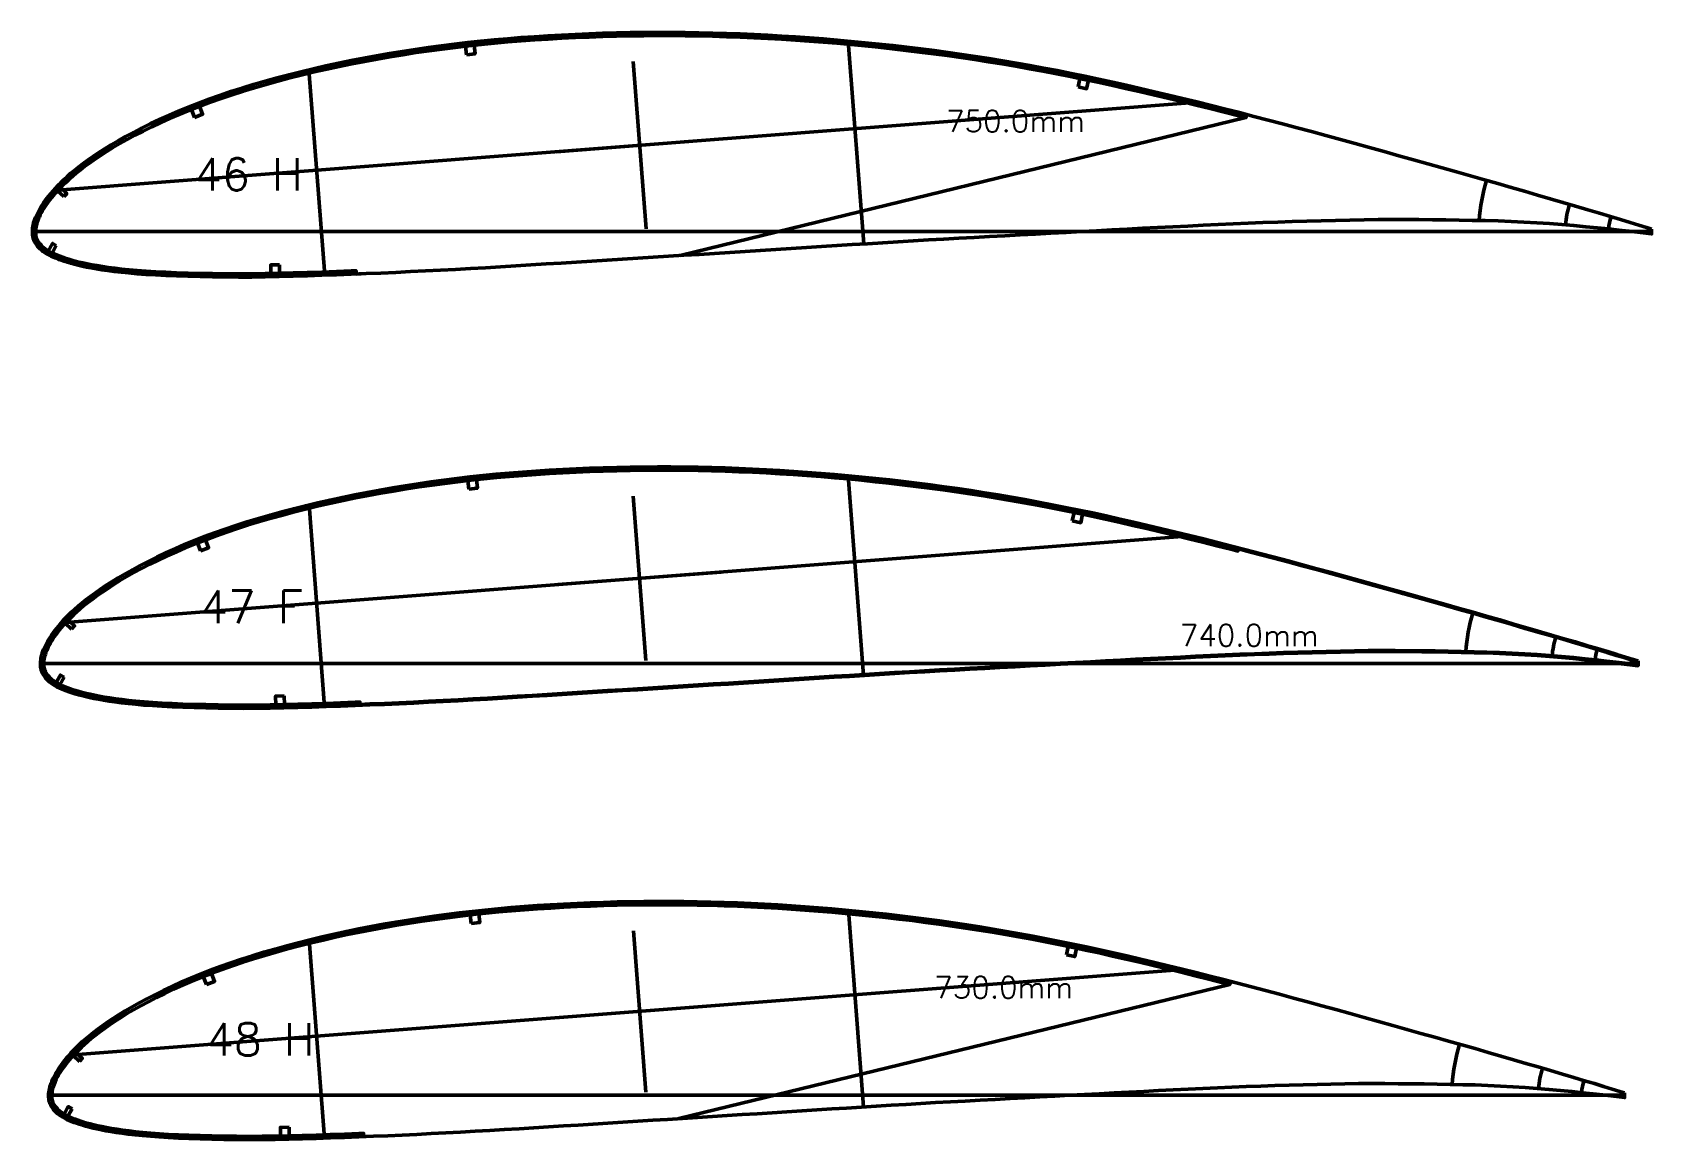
# Model space of a CAD drawing. Header units: metres. Extents: x -405 to 675, y -15418 to 133.
# Drawn here: x -281 to 469, y -9421 to -8908 of the extents above; entities that cross this region are included whole.
import ezdxf
from ezdxf.enums import TextEntityAlignment as Align

# ---------------------------------------------------------------- set-up
doc = ezdxf.new("R2010")
doc.units = ezdxf.units.M
for name, color, linetype, lineweight in [('FoilLayer', 7, 'Continuous', 50), ('RefFoilLayer', 7, 'Continuous', 50), ('StringerLayer', 7, 'Continuous', 50), ('SubLayer', 7, 'Continuous', 50), ('TextLayer', 7, 'Continuous', 50)]:
    doc.layers.add(name, color=color, linetype=linetype, lineweight=lineweight)
doc.styles.add('MSゴシック', font='romans')

msp = doc.modelspace()

# ---------------------------------------------------------------- linework, layer by layer
at = {"layer": 'FoilLayer'}
for p, q in [((280.87, -8947.27), (18.75, -9011.14)), ((273.37, -9348.72), (18.25, -9410.84))]:
    msp.add_line(p, q, dxfattribs=at)
for points in [[(468.75, -8998.87), (466.45, -8998.14), (462.77, -8997.03), (458.77, -8995.79), (454.41, -8994.47), (449.66, -8993.07), (444.55, -8991.55), (439.14, -8989.94), (433.48, -8988.27), (427.66, -8986.55), (421.78, -8984.83), (415.86, -8983.14), (409.85, -8981.39), (403.77, -8979.6), (397.59, -8977.83), (391.31, -8976.04), (384.92, -8974.25), (378.42, -8972.41), (371.81, -8970.55), (365.12, -8968.68), (358.39, -8966.79), (351.63, -8964.9), (344.87, -8963.01), (338.12, -8961.13), (331.37, -8959.27), (324.62, -8957.41), (317.89, -8955.57), (311.18, -8953.74), (304.5, -8951.94), (297.83, -8950.16), (291.18, -8948.41), (284.54, -8946.67), (281.25, -8945.82), (280.87, -8947.27), (277.54, -8946.41), (270.94, -8944.73), (264.35, -8943.08), (257.77, -8941.45), (251.19, -8939.85), (244.61, -8938.27), (238.05, -8936.72), (231.53, -8935.19), (225.07, -8933.71), (218.65, -8932.27), (212.26, -8930.88), (205.89, -8929.54), (199.54, -8928.24), (193.19, -8926.99), (186.86, -8925.77), (180.54, -8924.61), (174.23, -8923.49), (167.92, -8922.42), (161.6, -8921.39), (155.27, -8920.41), (148.93, -8919.46), (142.58, -8918.56), (136.22, -8917.7), (129.86, -8916.89), (123.49, -8916.12), (117.11, -8915.39), (110.71, -8914.7), (104.29, -8914.05), (97.86, -8913.44), (91.43, -8912.86), (85, -8912.33), (78.58, -8911.84), (72.16, -8911.38), (65.76, -8910.97), (59.35, -8910.61), (52.96, -8910.29), (46.57, -8910.01), (40.19, -8909.78), (33.82, -8909.59), (27.45, -8909.45), (21.08, -8909.35), (14.72, -8909.3), (8.36, -8909.29), (2, -8909.33), (-4.36, -8909.42), (-10.71, -8909.55), (-17.05, -8909.72), (-23.39, -8909.94), (-29.71, -8910.21), (-36.02, -8910.52), (-42.31, -8910.88), (-48.59, -8911.28), (-54.83, -8911.73), (-61.03, -8912.21), (-67.19, -8912.75), (-73.31, -8913.35), (-79.4, -8914), (-85.48, -8914.72), (-91.55, -8915.49), (-97.61, -8916.31), (-103.64, -8917.18), (-109.65, -8918.11), (-115.63, -8919.09), (-121.57, -8920.12), (-127.48, -8921.21), (-133.35, -8922.35), (-139.17, -8923.55), (-144.94, -8924.79), (-150.66, -8926.1), (-156.32, -8927.46), (-161.94, -8928.88), (-167.52, -8930.36), (-173.01, -8931.88), (-178.41, -8933.43), (-183.69, -8935.02), (-188.85, -8936.67), (-193.9, -8938.36), (-198.85, -8940.12), (-203.69, -8941.92), (-208.41, -8943.77), (-213.01, -8945.66), (-217.48, -8947.58), (-221.8, -8949.53), (-225.97, -8951.51), (-229.97, -8953.48), (-233.78, -8955.44), (-237.39, -8957.37), (-240.78, -8959.27), (-243.96, -8961.14), (-246.94, -8962.97), (-249.71, -8964.76), (-252.29, -8966.5), (-254.69, -8968.18), (-256.91, -8969.8), (-258.95, -8971.37), (-260.84, -8972.88), (-262.58, -8974.34), (-264.18, -8975.75), (-265.66, -8977.12), (-267.03, -8978.45), (-268.3, -8979.72), (-269.47, -8980.96), (-270.55, -8982.15), (-271.54, -8983.3), (-272.46, -8984.42), (-273.3, -8985.51), (-274.08, -8986.56), (-274.8, -8987.59), (-275.46, -8988.58), (-276.06, -8989.55), (-276.62, -8990.5), (-277.14, -8991.42), (-277.6, -8992.29), (-278, -8993.14), (-278.36, -8994), (-278.69, -8994.85), (-278.98, -8995.63), (-279.21, -8996.39), (-279.39, -8997.15), (-279.54, -8997.91), (-279.65, -8998.64), (-279.72, -8999.34), (-279.75, -9000.05), (-279.74, -9000.68), (-279.7, -9001.33), (-279.6, -9001.96), (-279.44, -9002.61), (-279.22, -9003.26), (-278.94, -9003.9), (-278.61, -9004.53), (-278.22, -9005.15), (-277.77, -9005.75), (-277.25, -9006.35), (-276.66, -9006.93), (-276.02, -9007.5), (-275.31, -9008.06), (-274.55, -9008.59), (-273.73, -9009.11), (-272.85, -9009.61), (-271.9, -9010.09), (-270.87, -9010.56), (-269.77, -9011.02), (-268.59, -9011.48), (-267.34, -9011.92), (-266.01, -9012.37), (-264.59, -9012.82), (-263.07, -9013.26), (-261.46, -9013.7), (-259.73, -9014.13), (-257.86, -9014.55), (-255.85, -9014.96), (-253.68, -9015.38), (-251.34, -9015.8), (-248.82, -9016.22), (-246.09, -9016.62), (-243.13, -9017.01), (-239.92, -9017.38), (-236.43, -9017.72), (-232.64, -9018.04), (-228.54, -9018.35), (-224.14, -9018.64), (-219.43, -9018.89), (-214.44, -9019.1), (-209.15, -9019.26), (-203.59, -9019.4), (-197.81, -9019.5), (-191.87, -9019.57), (-185.82, -9019.6), (-179.67, -9019.58), (-173.41, -9019.5), (-167.01, -9019.37), (-160.5, -9019.21), (-153.9, -9019.02), (-147.21, -9018.8), (-140.44, -9018.55), (-133.6, -9018.29), (-131.31, -9018.2), (-131.25, -9019.7), (-126.67, -9019.52), (-119.8, -9019.23), (-112.93, -9018.93), (-106.05, -9018.6), (-99.13, -9018.25), (-92.18, -9017.89), (-85.22, -9017.52), (-78.27, -9017.15), (-71.33, -9016.75), (-64.37, -9016.34), (-57.38, -9015.9), (-50.37, -9015.46), (-43.33, -9015.02), (-36.28, -9014.59), (-29.22, -9014.15), (-22.15, -9013.71), (-15.05, -9013.25), (-7.96, -9012.8), (-0.86, -9012.36), (6.24, -9011.92), (13.35, -9011.47), (20.44, -9011.03), (27.53, -9010.58), (34.63, -9010.13), (41.73, -9009.68), (48.83, -9009.23), (55.93, -9008.78), (63.03, -9008.34), (70.13, -9007.89), (77.23, -9007.44), (84.32, -9006.98), (91.41, -9006.53), (98.49, -9006.08), (105.57, -9005.64), (112.64, -9005.2), (119.71, -9004.77), (126.78, -9004.35), (133.83, -9003.93), (140.88, -9003.53), (147.94, -9003.13), (155.01, -9002.74), (162.09, -9002.36), (169.18, -9001.97), (176.27, -9001.58), (183.36, -9001.18), (190.44, -9000.79), (197.52, -9000.41), (204.61, -9000.03), (211.69, -8999.65), (218.76, -8999.27), (225.82, -8998.89), (232.86, -8998.52), (239.9, -8998.16), (246.93, -8997.82), (253.97, -8997.48), (261, -8997.14), (268, -8996.8), (274.95, -8996.48), (281.84, -8996.18), (288.72, -8995.9), (295.56, -8995.63), (302.33, -8995.38), (309.04, -8995.17), (315.71, -8994.99), (322.37, -8994.85), (329.01, -8994.72), (335.59, -8994.6), (342.04, -8994.48), (348.36, -8994.44), (354.67, -8994.47), (360.99, -8994.5), (367.24, -8994.52), (373.4, -8994.58), (379.54, -8994.72), (385.67, -8994.86), (391.72, -8994.97), (397.69, -8995.12), (403.64, -8995.38), (409.63, -8995.68), (415.59, -8995.99), (421.4, -8996.31), (427.09, -8996.75), (432.75, -8997.25), (438.31, -8997.77), (443.68, -8998.28), (448.8, -8998.81), (453.64, -8999.34), (458.18, -8999.85), (462.4, -9000.34), (466.29, -9000.81), (468.7, -9001.12)], [(462.36, -9199.32), (460.1, -9198.59), (456.46, -9197.5), (452.53, -9196.28), (448.23, -9194.98), (443.54, -9193.59), (438.5, -9192.1), (433.16, -9190.51), (427.58, -9188.86), (421.83, -9187.16), (416.03, -9185.47), (410.19, -9183.8), (404.26, -9182.07), (398.26, -9180.31), (392.17, -9178.56), (385.97, -9176.79), (379.67, -9175.02), (373.25, -9173.21), (366.73, -9171.38), (360.13, -9169.53), (353.49, -9167.67), (346.82, -9165.8), (340.16, -9163.94), (333.49, -9162.09), (326.83, -9160.24), (320.17, -9158.41), (313.53, -9156.59), (306.91, -9154.79), (300.32, -9153.02), (293.75, -9151.26), (287.18, -9149.53), (280.63, -9147.82), (277.39, -9146.98), (277.12, -9148), (273.84, -9147.15), (267.32, -9145.49), (260.82, -9143.86), (254.33, -9142.25), (247.83, -9140.67), (241.34, -9139.12), (234.87, -9137.58), (228.44, -9136.08), (222.06, -9134.61), (215.73, -9133.2), (209.42, -9131.82), (203.14, -9130.5), (196.87, -9129.22), (190.61, -9127.98), (184.37, -9126.78), (178.13, -9125.63), (171.91, -9124.53), (165.68, -9123.47), (159.44, -9122.46), (153.19, -9121.49), (146.94, -9120.56), (140.67, -9119.67), (134.4, -9118.82), (128.13, -9118.02), (121.84, -9117.25), (115.54, -9116.53), (109.23, -9115.86), (102.9, -9115.21), (96.55, -9114.61), (90.21, -9114.04), (83.87, -9113.52), (77.53, -9113.03), (71.2, -9112.59), (64.88, -9112.18), (58.56, -9111.82), (52.25, -9111.5), (45.95, -9111.23), (39.65, -9111), (33.36, -9110.82), (27.08, -9110.67), (20.8, -9110.58), (14.52, -9110.53), (8.25, -9110.52), (1.98, -9110.56), (-4.3, -9110.65), (-10.57, -9110.78), (-16.83, -9110.95), (-23.07, -9111.16), (-29.31, -9111.43), (-35.54, -9111.73), (-41.75, -9112.09), (-47.94, -9112.48), (-54.1, -9112.92), (-60.22, -9113.41), (-66.29, -9113.94), (-72.33, -9114.52), (-78.34, -9115.17), (-84.34, -9115.88), (-90.33, -9116.63), (-96.3, -9117.44), (-102.25, -9118.31), (-108.18, -9119.22), (-114.08, -9120.19), (-119.95, -9121.21), (-125.78, -9122.28), (-131.57, -9123.41), (-137.31, -9124.58), (-143, -9125.82), (-148.65, -9127.1), (-154.23, -9128.45), (-159.78, -9129.85), (-165.28, -9131.31), (-170.7, -9132.8), (-176.02, -9134.33), (-181.23, -9135.91), (-186.33, -9137.53), (-191.31, -9139.2), (-196.19, -9140.93), (-200.96, -9142.71), (-205.62, -9144.54), (-210.16, -9146.4), (-214.57, -9148.3), (-218.83, -9150.23), (-222.95, -9152.17), (-226.89, -9154.12), (-230.65, -9156.05), (-234.21, -9157.95), (-237.56, -9159.83), (-240.7, -9161.67), (-243.63, -9163.48), (-246.37, -9165.25), (-248.92, -9166.96), (-251.28, -9168.62), (-253.47, -9170.22), (-255.49, -9171.77), (-257.35, -9173.25), (-259.07, -9174.69), (-260.65, -9176.09), (-262.11, -9177.44), (-263.46, -9178.75), (-264.71, -9180.01), (-265.86, -9181.22), (-266.92, -9182.4), (-267.91, -9183.54), (-268.81, -9184.64), (-269.64, -9185.71), (-270.41, -9186.75), (-271.12, -9187.76), (-271.77, -9188.74), (-272.37, -9189.69), (-272.92, -9190.64), (-273.42, -9191.54), (-273.88, -9192.4), (-274.27, -9193.24), (-274.63, -9194.09), (-274.96, -9194.93), (-275.24, -9195.7), (-275.47, -9196.44), (-275.65, -9197.19), (-275.79, -9197.94), (-275.9, -9198.66), (-275.97, -9199.35), (-276, -9200.05), (-275.99, -9200.67), (-275.95, -9201.3), (-275.85, -9201.93), (-275.69, -9202.57), (-275.48, -9203.2), (-275.21, -9203.84), (-274.88, -9204.46), (-274.5, -9205.07), (-274.05, -9205.66), (-273.54, -9206.25), (-272.96, -9206.83), (-272.32, -9207.39), (-271.63, -9207.93), (-270.88, -9208.46), (-270.07, -9208.97), (-269.2, -9209.47), (-268.26, -9209.94), (-267.25, -9210.4), (-266.17, -9210.86), (-265.01, -9211.3), (-263.77, -9211.75), (-262.45, -9212.19), (-261.05, -9212.63), (-259.56, -9213.06), (-257.97, -9213.5), (-256.26, -9213.92), (-254.42, -9214.33), (-252.44, -9214.75), (-250.3, -9215.16), (-247.99, -9215.57), (-245.49, -9215.98), (-242.8, -9216.38), (-239.88, -9216.76), (-236.72, -9217.13), (-233.27, -9217.46), (-229.53, -9217.78), (-225.49, -9218.09), (-221.15, -9218.37), (-216.51, -9218.61), (-211.58, -9218.82), (-206.36, -9218.99), (-200.87, -9219.12), (-195.17, -9219.22), (-189.31, -9219.29), (-183.34, -9219.32), (-177.27, -9219.3), (-171.09, -9219.22), (-164.78, -9219.09), (-158.36, -9218.93), (-151.85, -9218.74), (-145.25, -9218.53), (-138.57, -9218.28), (-131.82, -9218.02), (-129.56, -9217.94), (-129.52, -9218.98), (-125, -9218.81), (-118.22, -9218.53), (-111.45, -9218.23), (-104.66, -9217.91), (-97.83, -9217.56), (-90.98, -9217.2), (-84.11, -9216.84), (-77.25, -9216.47), (-70.4, -9216.08), (-63.54, -9215.67), (-56.65, -9215.24), (-49.72, -9214.81), (-42.78, -9214.38), (-35.82, -9213.95), (-28.86, -9213.52), (-21.88, -9213.07), (-14.88, -9212.63), (-7.88, -9212.18), (-0.87, -9211.74), (6.13, -9211.31), (13.14, -9210.87), (20.14, -9210.44), (27.14, -9209.99), (34.14, -9209.54), (41.15, -9209.1), (48.15, -9208.66), (55.16, -9208.22), (62.16, -9207.78), (69.16, -9207.34), (76.17, -9206.89), (83.17, -9206.44), (90.16, -9205.99), (97.15, -9205.55), (104.13, -9205.11), (111.11, -9204.69), (118.09, -9204.26), (125.06, -9203.84), (132.02, -9203.43), (138.98, -9203.03), (145.94, -9202.64), (152.91, -9202.26), (159.9, -9201.88), (166.9, -9201.49), (173.89, -9201.11), (180.89, -9200.72), (187.88, -9200.33), (194.87, -9199.95), (201.86, -9199.58), (208.84, -9199.21), (215.82, -9198.83), (222.79, -9198.46), (229.74, -9198.09), (236.67, -9197.74), (243.61, -9197.4), (250.56, -9197.06), (257.5, -9196.73), (264.4, -9196.4), (271.26, -9196.08), (278.07, -9195.78), (284.85, -9195.51), (291.6, -9195.24), (298.29, -9194.99), (304.91, -9194.78), (311.49, -9194.61), (318.07, -9194.47), (324.61, -9194.35), (331.1, -9194.22), (337.47, -9194.1), (343.72, -9194.06), (349.95, -9194.09), (356.18, -9194.12), (362.34, -9194.14), (368.43, -9194.21), (374.49, -9194.34), (380.53, -9194.48), (386.51, -9194.59), (392.41, -9194.74), (398.28, -9194.99), (404.2, -9195.29), (410.08, -9195.59), (415.81, -9195.91), (421.43, -9196.34), (427.02, -9196.83), (432.51, -9197.35), (437.81, -9197.85), (442.86, -9198.38), (447.64, -9198.91), (452.13, -9199.4), (456.29, -9199.89), (460.13, -9200.35), (462.51, -9200.66)], [(456.25, -9398.9), (454.01, -9398.19), (450.43, -9397.11), (446.54, -9395.9), (442.3, -9394.62), (437.67, -9393.25), (432.7, -9391.78), (427.43, -9390.21), (421.92, -9388.58), (416.26, -9386.91), (410.53, -9385.24), (404.77, -9383.59), (398.92, -9381.88), (393, -9380.15), (386.99, -9378.42), (380.87, -9376.68), (374.66, -9374.93), (368.33, -9373.15), (361.89, -9371.34), (355.38, -9369.51), (348.83, -9367.68), (342.26, -9365.84), (335.68, -9364), (329.1, -9362.17), (322.53, -9360.35), (315.96, -9358.55), (309.41, -9356.75), (302.88, -9354.98), (296.38, -9353.22), (289.89, -9351.49), (283.41, -9349.78), (276.95, -9348.09), (273.75, -9347.27), (273.37, -9348.72), (270.13, -9347.88), (263.71, -9346.25), (257.29, -9344.64), (250.89, -9343.05), (244.48, -9341.49), (238.08, -9339.96), (231.69, -9338.44), (225.35, -9336.96), (219.06, -9335.52), (212.81, -9334.12), (206.59, -9332.77), (200.39, -9331.46), (194.21, -9330.19), (188.03, -9328.97), (181.87, -9327.79), (175.72, -9326.66), (169.58, -9325.57), (163.43, -9324.53), (157.28, -9323.53), (151.12, -9322.57), (144.95, -9321.65), (138.77, -9320.77), (132.58, -9319.94), (126.39, -9319.14), (120.19, -9318.39), (113.98, -9317.68), (107.75, -9317.01), (101.5, -9316.38), (95.25, -9315.78), (88.99, -9315.23), (82.73, -9314.71), (76.48, -9314.23), (70.24, -9313.79), (64, -9313.39), (57.77, -9313.03), (51.55, -9312.72), (45.33, -9312.45), (39.12, -9312.22), (32.91, -9312.04), (26.71, -9311.9), (20.52, -9311.81), (14.33, -9311.76), (8.14, -9311.75), (1.95, -9311.79), (-4.24, -9311.88), (-10.42, -9312), (-16.6, -9312.17), (-22.76, -9312.38), (-28.91, -9312.64), (-35.05, -9312.95), (-41.18, -9313.3), (-47.29, -9313.69), (-53.37, -9314.12), (-59.4, -9314.6), (-65.4, -9315.12), (-71.35, -9315.7), (-77.28, -9316.34), (-83.2, -9317.03), (-89.11, -9317.78), (-95, -9318.58), (-100.87, -9319.43), (-106.72, -9320.33), (-112.54, -9321.29), (-118.32, -9322.29), (-124.07, -9323.35), (-129.78, -9324.46), (-135.45, -9325.62), (-141.07, -9326.84), (-146.63, -9328.11), (-152.15, -9329.43), (-157.61, -9330.82), (-163.04, -9332.26), (-168.39, -9333.73), (-173.64, -9335.24), (-178.78, -9336.79), (-183.8, -9338.39), (-188.72, -9340.05), (-193.53, -9341.75), (-198.24, -9343.5), (-202.84, -9345.31), (-207.32, -9347.14), (-211.66, -9349.02), (-215.87, -9350.92), (-219.92, -9352.84), (-223.82, -9354.76), (-227.53, -9356.66), (-231.04, -9358.54), (-234.34, -9360.39), (-237.43, -9362.21), (-240.33, -9363.99), (-243.03, -9365.73), (-245.54, -9367.42), (-247.87, -9369.06), (-250.03, -9370.64), (-252.02, -9372.16), (-253.86, -9373.63), (-255.55, -9375.05), (-257.11, -9376.43), (-258.55, -9377.76), (-259.88, -9379.05), (-261.12, -9380.29), (-262.25, -9381.49), (-263.3, -9382.65), (-264.27, -9383.77), (-265.16, -9384.86), (-265.98, -9385.92), (-266.74, -9386.94), (-267.44, -9387.94), (-268.08, -9388.9), (-268.67, -9389.84), (-269.21, -9390.77), (-269.71, -9391.67), (-270.16, -9392.51), (-270.55, -9393.34), (-270.9, -9394.18), (-271.22, -9395), (-271.5, -9395.76), (-271.72, -9396.49), (-271.9, -9397.24), (-272.04, -9397.97), (-272.15, -9398.68), (-272.22, -9399.36), (-272.25, -9400.05), (-272.24, -9400.66), (-272.2, -9401.28), (-272.1, -9401.9), (-271.95, -9402.53), (-271.74, -9403.15), (-271.47, -9403.78), (-271.15, -9404.39), (-270.77, -9404.99), (-270.33, -9405.57), (-269.82, -9406.15), (-269.26, -9406.72), (-268.63, -9407.27), (-267.95, -9407.81), (-267.21, -9408.33), (-266.42, -9408.83), (-265.56, -9409.32), (-264.63, -9409.79), (-263.63, -9410.25), (-262.56, -9410.69), (-261.42, -9411.13), (-260.2, -9411.57), (-258.9, -9412), (-257.52, -9412.44), (-256.05, -9412.87), (-254.48, -9413.29), (-252.79, -9413.71), (-250.98, -9414.12), (-249.02, -9414.53), (-246.91, -9414.93), (-244.63, -9415.34), (-242.17, -9415.74), (-239.52, -9416.14), (-236.64, -9416.52), (-233.52, -9416.87), (-230.12, -9417.21), (-226.43, -9417.52), (-222.44, -9417.82), (-218.16, -9418.1), (-213.58, -9418.34), (-208.72, -9418.55), (-203.57, -9418.71), (-198.16, -9418.84), (-192.53, -9418.94), (-186.75, -9419.01), (-180.86, -9419.04), (-174.88, -9419.02), (-168.78, -9418.94), (-162.56, -9418.81), (-156.22, -9418.66), (-149.79, -9418.47), (-143.29, -9418.25), (-136.7, -9418.01), (-130.04, -9417.76), (-127.81, -9417.67), (-127.75, -9419.17), (-123.3, -9419), (-116.61, -9418.72), (-109.92, -9418.43), (-103.22, -9418.11), (-96.49, -9417.77), (-89.73, -9417.42), (-82.95, -9417.06), (-76.18, -9416.69), (-69.43, -9416.3), (-62.66, -9415.9), (-55.85, -9415.48), (-49.02, -9415.05), (-42.18, -9414.62), (-35.31, -9414.2), (-28.44, -9413.78), (-21.55, -9413.34), (-14.65, -9412.9), (-7.74, -9412.46), (-0.83, -9412.03), (6.08, -9411.6), (12.99, -9411.17), (19.9, -9410.74), (26.8, -9410.3), (33.71, -9409.86), (40.62, -9409.42), (47.53, -9408.98), (54.44, -9408.55), (61.35, -9408.12), (68.26, -9407.68), (75.17, -9407.24), (82.07, -9406.79), (88.97, -9406.35), (95.86, -9405.92), (102.75, -9405.49), (109.64, -9405.07), (116.52, -9404.65), (123.4, -9404.23), (130.26, -9403.83), (137.13, -9403.43), (143.99, -9403.05), (150.87, -9402.67), (157.77, -9402.29), (164.67, -9401.92), (171.57, -9401.53), (178.47, -9401.15), (185.36, -9400.77), (192.26, -9400.4), (199.15, -9400.03), (206.05, -9399.66), (212.93, -9399.29), (219.8, -9398.92), (226.66, -9398.56), (233.5, -9398.21), (240.34, -9397.87), (247.2, -9397.54), (254.04, -9397.21), (260.85, -9396.89), (267.61, -9396.57), (274.33, -9396.28), (281.02, -9396.01), (287.68, -9395.75), (294.27, -9395.51), (300.8, -9395.3), (307.29, -9395.13), (313.78, -9394.99), (320.24, -9394.87), (326.64, -9394.74), (332.92, -9394.63), (339.07, -9394.59), (345.22, -9394.61), (351.36, -9394.64), (357.44, -9394.66), (363.44, -9394.73), (369.42, -9394.86), (375.38, -9395), (381.28, -9395.1), (387.09, -9395.25), (392.88, -9395.5), (398.71, -9395.8), (404.51, -9396.09), (410.16, -9396.41), (415.7, -9396.83), (421.21, -9397.32), (426.62, -9397.83), (431.85, -9398.32), (436.83, -9398.84), (441.54, -9399.36), (445.96, -9399.85), (450.07, -9400.33), (453.86, -9400.79), (456.2, -9401.09)]]:
    msp.add_lwpolyline(points, close=True, dxfattribs=at)
at = {"layer": 'RefFoilLayer'}
for points in [[(468.75, -8998.87), (466.45, -8998.14), (462.77, -8997.03), (458.77, -8995.79), (454.41, -8994.47), (449.66, -8993.07), (444.55, -8991.55), (439.14, -8989.94), (433.48, -8988.27), (427.66, -8986.55), (421.78, -8984.83), (415.86, -8983.14), (409.85, -8981.39), (403.77, -8979.6), (397.59, -8977.83), (391.31, -8976.04), (384.92, -8974.25), (378.42, -8972.41), (371.81, -8970.55), (365.12, -8968.68), (358.39, -8966.79), (351.63, -8964.9), (344.87, -8963.01), (338.12, -8961.13), (331.37, -8959.27), (324.62, -8957.41), (317.89, -8955.57), (311.18, -8953.74), (304.5, -8951.94), (297.83, -8950.16), (291.18, -8948.41), (284.54, -8946.67), (277.91, -8944.96), (271.31, -8943.28), (264.71, -8941.62), (258.12, -8939.99), (251.54, -8938.39), (244.95, -8936.81), (238.39, -8935.26), (231.87, -8933.73), (225.4, -8932.25), (218.97, -8930.81), (212.57, -8929.42), (206.19, -8928.07), (199.83, -8926.77), (193.48, -8925.51), (187.13, -8924.3), (180.81, -8923.13), (174.48, -8922.01), (168.16, -8920.94), (161.83, -8919.91), (155.49, -8918.92), (149.14, -8917.98), (142.78, -8917.08), (136.41, -8916.22), (130.04, -8915.4), (123.66, -8914.63), (117.27, -8913.9), (110.86, -8913.21), (104.43, -8912.56), (97.99, -8911.94), (91.56, -8911.37), (85.12, -8910.83), (78.69, -8910.34), (72.26, -8909.89), (65.84, -8909.48), (59.43, -8909.11), (53.03, -8908.79), (46.63, -8908.51), (40.24, -8908.28), (33.85, -8908.09), (27.47, -8907.95), (21.09, -8907.85), (14.72, -8907.8), (8.35, -8907.79), (1.98, -8907.83), (-4.39, -8907.92), (-10.75, -8908.05), (-17.11, -8908.22), (-23.45, -8908.44), (-29.78, -8908.71), (-36.1, -8909.02), (-42.41, -8909.38), (-48.7, -8909.78), (-54.95, -8910.23), (-61.17, -8910.72), (-67.34, -8911.26), (-73.47, -8911.86), (-79.57, -8912.51), (-85.67, -8913.23), (-91.76, -8914), (-97.82, -8914.82), (-103.87, -8915.7), (-109.89, -8916.63), (-115.88, -8917.61), (-121.84, -8918.65), (-127.77, -8919.74), (-133.65, -8920.88), (-139.49, -8922.08), (-145.28, -8923.33), (-151.01, -8924.64), (-156.69, -8926), (-162.33, -8927.43), (-167.91, -8928.91), (-173.43, -8930.43), (-178.84, -8931.99), (-184.14, -8933.59), (-189.33, -8935.24), (-194.4, -8936.95), (-199.37, -8938.71), (-204.23, -8940.52), (-208.98, -8942.38), (-213.61, -8944.28), (-218.1, -8946.21), (-222.44, -8948.18), (-226.63, -8950.16), (-230.65, -8952.15), (-234.49, -8954.11), (-238.12, -8956.06), (-241.54, -8957.98), (-244.75, -8959.86), (-247.75, -8961.71), (-250.55, -8963.52), (-253.15, -8965.27), (-255.57, -8966.97), (-257.82, -8968.61), (-259.89, -8970.2), (-261.81, -8971.73), (-263.57, -8973.21), (-265.2, -8974.65), (-266.71, -8976.04), (-268.1, -8977.39), (-269.39, -8978.69), (-270.58, -8979.95), (-271.68, -8981.17), (-272.7, -8982.35), (-273.64, -8983.5), (-274.51, -8984.62), (-275.31, -8985.7), (-276.05, -8986.76), (-276.74, -8987.78), (-277.36, -8988.79), (-277.93, -8989.77), (-278.46, -8990.72), (-278.95, -8991.65), (-279.38, -8992.56), (-279.76, -8993.46), (-280.1, -8994.34), (-280.41, -8995.2), (-280.67, -8996.04), (-280.87, -8996.87), (-281.02, -8997.69), (-281.14, -8998.49), (-281.22, -8999.28), (-281.25, -9000.05), (-281.24, -9000.81), (-281.18, -9001.57), (-281.05, -9002.34), (-280.86, -9003.1), (-280.59, -9003.86), (-280.27, -9004.6), (-279.88, -9005.34), (-279.42, -9006.05), (-278.89, -9006.75), (-278.3, -9007.42), (-277.65, -9008.06), (-276.94, -9008.68), (-276.18, -9009.28), (-275.35, -9009.86), (-274.47, -9010.42), (-273.53, -9010.95), (-272.52, -9011.46), (-271.45, -9011.95), (-270.31, -9012.42), (-269.1, -9012.89), (-267.82, -9013.35), (-266.46, -9013.8), (-265.01, -9014.26), (-263.47, -9014.71), (-261.82, -9015.15), (-260.06, -9015.59), (-258.17, -9016.02), (-256.13, -9016.44), (-253.95, -9016.86), (-251.58, -9017.28), (-249.04, -9017.7), (-246.28, -9018.11), (-243.3, -9018.5), (-240.07, -9018.87), (-236.56, -9019.21), (-232.75, -9019.54), (-228.63, -9019.85), (-224.22, -9020.13), (-219.5, -9020.39), (-214.48, -9020.59), (-209.18, -9020.76), (-203.61, -9020.89), (-197.83, -9021), (-191.88, -9021.07), (-185.81, -9021.1), (-179.65, -9021.08), (-173.38, -9021), (-166.97, -9020.87), (-160.45, -9020.71), (-153.85, -9020.52), (-147.16, -9020.29), (-140.38, -9020.05), (-133.54, -9019.79), (-126.67, -9019.52), (-119.8, -9019.23), (-112.93, -9018.93), (-106.05, -9018.6), (-99.13, -9018.25), (-92.18, -9017.89), (-85.22, -9017.52), (-78.27, -9017.15), (-71.33, -9016.75), (-64.37, -9016.34), (-57.38, -9015.9), (-50.37, -9015.46), (-43.33, -9015.02), (-36.28, -9014.59), (-29.22, -9014.15), (-22.15, -9013.71), (-15.05, -9013.25), (-7.96, -9012.8), (-0.86, -9012.36), (6.24, -9011.92), (13.35, -9011.47), (20.44, -9011.03), (27.53, -9010.58), (34.63, -9010.13), (41.73, -9009.68), (48.83, -9009.23), (55.93, -9008.78), (63.03, -9008.34), (70.13, -9007.89), (77.23, -9007.44), (84.32, -9006.98), (91.41, -9006.53), (98.49, -9006.08), (105.57, -9005.64), (112.64, -9005.2), (119.71, -9004.77), (126.78, -9004.35), (133.83, -9003.93), (140.88, -9003.53), (147.94, -9003.13), (155.01, -9002.74), (162.09, -9002.36), (169.18, -9001.97), (176.27, -9001.58), (183.36, -9001.18), (190.44, -9000.79), (197.52, -9000.41), (204.61, -9000.03), (211.69, -8999.65), (218.76, -8999.27), (225.82, -8998.89), (232.86, -8998.52), (239.9, -8998.16), (246.93, -8997.82), (253.97, -8997.48), (261, -8997.14), (268, -8996.8), (274.95, -8996.48), (281.84, -8996.18), (288.72, -8995.9), (295.56, -8995.63), (302.33, -8995.38), (309.04, -8995.17), (315.71, -8994.99), (322.37, -8994.85), (329.01, -8994.72), (335.59, -8994.6), (342.04, -8994.48), (348.36, -8994.44), (354.67, -8994.47), (360.99, -8994.5), (367.24, -8994.52), (373.4, -8994.58), (379.54, -8994.72), (385.67, -8994.86), (391.72, -8994.97), (397.69, -8995.12), (403.64, -8995.38), (409.63, -8995.68), (415.59, -8995.99), (421.4, -8996.31), (427.09, -8996.75), (432.75, -8997.25), (438.31, -8997.77), (443.68, -8998.28), (448.8, -8998.81), (453.64, -8999.34), (458.18, -8999.85), (462.4, -9000.34), (466.29, -9000.81), (468.7, -9001.12)], [(462.5, -9198.89), (460.23, -9198.16), (456.6, -9197.07), (452.66, -9195.85), (448.36, -9194.55), (443.67, -9193.16), (438.63, -9191.67), (433.29, -9190.08), (427.7, -9188.43), (421.96, -9186.73), (416.16, -9185.03), (410.31, -9183.37), (404.39, -9181.64), (398.39, -9179.87), (392.29, -9178.13), (386.09, -9176.36), (379.79, -9174.59), (373.37, -9172.78), (366.85, -9170.95), (360.25, -9169.1), (353.61, -9167.23), (346.94, -9165.37), (340.28, -9163.5), (333.61, -9161.65), (326.95, -9159.81), (320.29, -9157.98), (313.65, -9156.16), (307.03, -9154.36), (300.44, -9152.58), (293.86, -9150.83), (287.29, -9149.09), (280.74, -9147.38), (274.21, -9145.69), (267.69, -9144.03), (261.18, -9142.4), (254.68, -9140.79), (248.18, -9139.21), (241.69, -9137.66), (235.21, -9136.12), (228.78, -9134.61), (222.39, -9133.15), (216.05, -9131.73), (209.73, -9130.36), (203.44, -9129.03), (197.16, -9127.75), (190.9, -9126.51), (184.64, -9125.31), (178.39, -9124.16), (172.16, -9123.05), (165.92, -9121.99), (159.67, -9120.98), (153.41, -9120), (147.15, -9119.07), (140.87, -9118.18), (134.59, -9117.33), (128.31, -9116.53), (122.01, -9115.76), (115.7, -9115.04), (109.38, -9114.36), (103.04, -9113.72), (96.69, -9113.12), (90.34, -9112.55), (83.98, -9112.02), (77.64, -9111.54), (71.3, -9111.09), (64.96, -9110.68), (58.64, -9110.32), (52.32, -9110.01), (46.01, -9109.73), (39.7, -9109.5), (33.4, -9109.32), (27.1, -9109.17), (20.81, -9109.08), (14.53, -9109.03), (8.24, -9109.02), (1.96, -9109.06), (-4.33, -9109.15), (-10.61, -9109.28), (-16.88, -9109.45), (-23.14, -9109.67), (-29.39, -9109.93), (-35.62, -9110.24), (-41.84, -9110.59), (-48.05, -9110.99), (-54.22, -9111.43), (-60.35, -9111.91), (-66.44, -9112.44), (-72.49, -9113.03), (-78.51, -9113.68), (-84.53, -9114.39), (-90.53, -9115.15), (-96.52, -9115.96), (-102.48, -9116.82), (-108.42, -9117.74), (-114.34, -9118.71), (-120.22, -9119.73), (-126.06, -9120.81), (-131.87, -9121.94), (-137.63, -9123.12), (-143.34, -9124.35), (-149, -9125.64), (-154.6, -9126.99), (-160.16, -9128.4), (-165.68, -9129.86), (-171.12, -9131.36), (-176.46, -9132.9), (-181.69, -9134.48), (-186.8, -9136.11), (-191.81, -9137.79), (-196.71, -9139.53), (-201.51, -9141.31), (-206.19, -9143.15), (-210.76, -9145.02), (-215.19, -9146.93), (-219.47, -9148.87), (-223.61, -9150.83), (-227.58, -9152.78), (-231.36, -9154.73), (-234.94, -9156.65), (-238.32, -9158.54), (-241.48, -9160.4), (-244.45, -9162.22), (-247.21, -9164), (-249.78, -9165.73), (-252.17, -9167.41), (-254.38, -9169.03), (-256.43, -9170.59), (-258.32, -9172.11), (-260.06, -9173.57), (-261.67, -9174.99), (-263.15, -9176.36), (-264.52, -9177.69), (-265.8, -9178.98), (-266.97, -9180.22), (-268.06, -9181.42), (-269.07, -9182.59), (-269.99, -9183.72), (-270.85, -9184.82), (-271.64, -9185.89), (-272.37, -9186.93), (-273.05, -9187.95), (-273.66, -9188.94), (-274.23, -9189.9), (-274.75, -9190.84), (-275.23, -9191.76), (-275.66, -9192.66), (-276.03, -9193.55), (-276.37, -9194.41), (-276.67, -9195.26), (-276.93, -9196.09), (-277.12, -9196.92), (-277.27, -9197.72), (-277.39, -9198.51), (-277.47, -9199.29), (-277.5, -9200.05), (-277.49, -9200.79), (-277.43, -9201.55), (-277.3, -9202.3), (-277.11, -9203.06), (-276.85, -9203.81), (-276.53, -9204.54), (-276.14, -9205.27), (-275.69, -9205.97), (-275.17, -9206.66), (-274.59, -9207.32), (-273.95, -9207.95), (-273.25, -9208.57), (-272.49, -9209.16), (-271.68, -9209.73), (-270.81, -9210.28), (-269.88, -9210.81), (-268.89, -9211.31), (-267.83, -9211.79), (-266.7, -9212.26), (-265.51, -9212.72), (-264.25, -9213.17), (-262.9, -9213.62), (-261.47, -9214.07), (-259.95, -9214.51), (-258.33, -9214.95), (-256.59, -9215.38), (-254.72, -9215.8), (-252.72, -9216.22), (-250.56, -9216.63), (-248.23, -9217.05), (-245.72, -9217.46), (-243, -9217.87), (-240.05, -9218.26), (-236.86, -9218.62), (-233.4, -9218.96), (-229.64, -9219.28), (-225.58, -9219.58), (-221.23, -9219.87), (-216.57, -9220.11), (-211.62, -9220.32), (-206.39, -9220.49), (-200.9, -9220.62), (-195.19, -9220.72), (-189.32, -9220.79), (-183.33, -9220.82), (-177.25, -9220.8), (-171.06, -9220.72), (-164.75, -9220.59), (-158.32, -9220.43), (-151.8, -9220.24), (-145.19, -9220.02), (-138.51, -9219.78), (-131.76, -9219.52), (-124.99, -9219.26), (-118.2, -9218.98), (-111.43, -9218.68), (-104.63, -9218.35), (-97.81, -9218.01), (-90.95, -9217.65), (-84.09, -9217.29), (-77.23, -9216.92), (-70.38, -9216.53), (-63.51, -9216.12), (-56.62, -9215.69), (-49.69, -9215.26), (-42.75, -9214.82), (-35.8, -9214.4), (-28.83, -9213.96), (-21.85, -9213.52), (-14.85, -9213.08), (-7.85, -9212.63), (-0.85, -9212.19), (6.16, -9211.76), (13.17, -9211.32), (20.17, -9210.88), (27.17, -9210.44), (34.17, -9209.99), (41.17, -9209.55), (48.18, -9209.1), (55.19, -9208.67), (62.19, -9208.23), (69.19, -9207.79), (76.2, -9207.34), (83.2, -9206.89), (90.19, -9206.44), (97.18, -9206), (104.16, -9205.56), (111.14, -9205.13), (118.12, -9204.71), (125.09, -9204.29), (132.05, -9203.88), (139, -9203.48), (145.96, -9203.09), (152.94, -9202.71), (159.93, -9202.33), (166.92, -9201.94), (173.92, -9201.55), (180.91, -9201.16), (187.9, -9200.78), (194.89, -9200.4), (201.88, -9200.03), (208.87, -9199.66), (215.85, -9199.28), (222.81, -9198.91), (229.76, -9198.54), (236.7, -9198.19), (243.64, -9197.85), (250.58, -9197.51), (257.52, -9197.18), (264.42, -9196.85), (271.28, -9196.53), (278.09, -9196.23), (284.87, -9195.96), (291.62, -9195.69), (298.3, -9195.44), (304.92, -9195.23), (311.5, -9195.06), (318.07, -9194.92), (324.62, -9194.79), (331.11, -9194.67), (337.48, -9194.55), (343.72, -9194.51), (349.95, -9194.54), (356.18, -9194.57), (362.34, -9194.59), (368.42, -9194.66), (374.48, -9194.79), (380.52, -9194.93), (386.5, -9195.04), (392.39, -9195.18), (398.26, -9195.44), (404.17, -9195.74), (410.05, -9196.04), (415.78, -9196.36), (421.39, -9196.79), (426.98, -9197.28), (432.46, -9197.8), (437.77, -9198.3), (442.81, -9198.82), (447.59, -9199.35), (452.07, -9199.85), (456.24, -9200.33), (460.07, -9200.8), (462.45, -9201.11)], [(456.25, -9398.9), (454.01, -9398.19), (450.43, -9397.11), (446.54, -9395.9), (442.3, -9394.62), (437.67, -9393.25), (432.7, -9391.78), (427.43, -9390.21), (421.92, -9388.58), (416.26, -9386.91), (410.53, -9385.24), (404.77, -9383.59), (398.92, -9381.88), (393, -9380.15), (386.99, -9378.42), (380.87, -9376.68), (374.66, -9374.93), (368.33, -9373.15), (361.89, -9371.34), (355.38, -9369.51), (348.83, -9367.68), (342.26, -9365.84), (335.68, -9364), (329.1, -9362.17), (322.53, -9360.35), (315.96, -9358.55), (309.41, -9356.75), (302.88, -9354.98), (296.38, -9353.22), (289.89, -9351.49), (283.41, -9349.78), (276.95, -9348.09), (270.5, -9346.43), (264.07, -9344.79), (257.65, -9343.18), (251.24, -9341.59), (244.83, -9340.04), (238.42, -9338.5), (232.03, -9336.98), (225.69, -9335.5), (219.39, -9334.05), (213.13, -9332.65), (206.9, -9331.3), (200.69, -9329.99), (194.5, -9328.72), (188.32, -9327.5), (182.14, -9326.32), (175.98, -9325.18), (169.83, -9324.09), (163.67, -9323.05), (157.51, -9322.04), (151.34, -9321.08), (145.16, -9320.17), (138.97, -9319.29), (132.77, -9318.45), (126.57, -9317.65), (120.36, -9316.9), (114.14, -9316.19), (107.9, -9315.52), (101.65, -9314.89), (95.38, -9314.29), (89.11, -9313.73), (82.85, -9313.21), (76.59, -9312.73), (70.33, -9312.29), (64.08, -9311.89), (57.85, -9311.53), (51.61, -9311.22), (45.38, -9310.95), (39.16, -9310.72), (32.95, -9310.54), (26.74, -9310.4), (20.53, -9310.31), (14.33, -9310.26), (8.13, -9310.25), (1.93, -9310.29), (-4.27, -9310.38), (-10.46, -9310.5), (-16.65, -9310.67), (-22.82, -9310.89), (-28.99, -9311.15), (-35.14, -9311.45), (-41.28, -9311.8), (-47.4, -9312.19), (-53.48, -9312.62), (-59.53, -9313.1), (-65.54, -9313.63), (-71.51, -9314.21), (-77.45, -9314.85), (-83.39, -9315.54), (-89.31, -9316.29), (-95.21, -9317.09), (-101.1, -9317.95), (-106.96, -9318.85), (-112.79, -9319.81), (-118.6, -9320.82), (-124.36, -9321.88), (-130.08, -9322.99), (-135.77, -9324.16), (-141.4, -9325.38), (-146.98, -9326.65), (-152.51, -9327.98), (-158, -9329.37), (-163.44, -9330.81), (-168.8, -9332.29), (-174.07, -9333.8), (-179.23, -9335.36), (-184.28, -9336.97), (-189.22, -9338.63), (-194.06, -9340.34), (-198.79, -9342.11), (-203.41, -9343.92), (-207.91, -9345.77), (-212.28, -9347.65), (-216.51, -9349.56), (-220.59, -9351.49), (-224.5, -9353.42), (-228.23, -9355.34), (-231.77, -9357.23), (-235.1, -9359.1), (-238.22, -9360.93), (-241.14, -9362.73), (-243.87, -9364.49), (-246.4, -9366.2), (-248.76, -9367.85), (-250.94, -9369.45), (-252.96, -9370.99), (-254.82, -9372.48), (-256.54, -9373.93), (-258.13, -9375.33), (-259.59, -9376.68), (-260.95, -9377.99), (-262.2, -9379.26), (-263.37, -9380.49), (-264.44, -9381.67), (-265.43, -9382.82), (-266.35, -9383.94), (-267.19, -9385.03), (-267.97, -9386.08), (-268.69, -9387.11), (-269.36, -9388.11), (-269.96, -9389.09), (-270.52, -9390.04), (-271.04, -9390.97), (-271.51, -9391.87), (-271.93, -9392.76), (-272.3, -9393.64), (-272.63, -9394.49), (-272.93, -9395.32), (-273.18, -9396.15), (-273.38, -9396.96), (-273.53, -9397.75), (-273.64, -9398.53), (-273.72, -9399.3), (-273.75, -9400.05), (-273.74, -9400.78), (-273.68, -9401.53), (-273.56, -9402.27), (-273.37, -9403.02), (-273.11, -9403.75), (-272.79, -9404.48), (-272.41, -9405.2), (-271.97, -9405.89), (-271.46, -9406.57), (-270.88, -9407.22), (-270.25, -9407.85), (-269.56, -9408.45), (-268.81, -9409.04), (-268.01, -9409.6), (-267.15, -9410.14), (-266.23, -9410.66), (-265.25, -9411.15), (-264.21, -9411.63), (-263.1, -9412.09), (-261.92, -9412.54), (-260.68, -9412.99), (-259.35, -9413.43), (-257.94, -9413.88), (-256.44, -9414.32), (-254.84, -9414.75), (-253.12, -9415.17), (-251.28, -9415.59), (-249.3, -9416), (-247.17, -9416.41), (-244.88, -9416.82), (-242.39, -9417.23), (-239.71, -9417.63), (-236.81, -9418.01), (-233.66, -9418.37), (-230.25, -9418.7), (-226.54, -9419.02), (-222.54, -9419.32), (-218.24, -9419.6), (-213.64, -9419.84), (-208.76, -9420.05), (-203.6, -9420.21), (-198.18, -9420.34), (-192.55, -9420.44), (-186.76, -9420.51), (-180.86, -9420.54), (-174.86, -9420.52), (-168.75, -9420.44), (-162.52, -9420.31), (-156.18, -9420.16), (-149.74, -9419.97), (-143.23, -9419.75), (-136.64, -9419.51), (-129.98, -9419.26), (-123.3, -9419), (-116.61, -9418.72), (-109.92, -9418.43), (-103.22, -9418.11), (-96.49, -9417.77), (-89.73, -9417.42), (-82.95, -9417.06), (-76.18, -9416.69), (-69.43, -9416.3), (-62.66, -9415.9), (-55.85, -9415.48), (-49.02, -9415.05), (-42.18, -9414.62), (-35.31, -9414.2), (-28.44, -9413.78), (-21.55, -9413.34), (-14.65, -9412.9), (-7.74, -9412.46), (-0.83, -9412.03), (6.08, -9411.6), (12.99, -9411.17), (19.9, -9410.74), (26.8, -9410.3), (33.71, -9409.86), (40.62, -9409.42), (47.53, -9408.98), (54.44, -9408.55), (61.35, -9408.12), (68.26, -9407.68), (75.17, -9407.24), (82.07, -9406.79), (88.97, -9406.35), (95.86, -9405.92), (102.75, -9405.49), (109.64, -9405.07), (116.52, -9404.65), (123.4, -9404.23), (130.26, -9403.83), (137.13, -9403.43), (143.99, -9403.05), (150.87, -9402.67), (157.77, -9402.29), (164.67, -9401.92), (171.57, -9401.53), (178.47, -9401.15), (185.36, -9400.77), (192.26, -9400.4), (199.15, -9400.03), (206.05, -9399.66), (212.93, -9399.29), (219.8, -9398.92), (226.66, -9398.56), (233.5, -9398.21), (240.34, -9397.87), (247.2, -9397.54), (254.04, -9397.21), (260.85, -9396.89), (267.61, -9396.57), (274.33, -9396.28), (281.02, -9396.01), (287.68, -9395.75), (294.27, -9395.51), (300.8, -9395.3), (307.29, -9395.13), (313.78, -9394.99), (320.24, -9394.87), (326.64, -9394.74), (332.92, -9394.63), (339.07, -9394.59), (345.22, -9394.61), (351.36, -9394.64), (357.44, -9394.66), (363.44, -9394.73), (369.42, -9394.86), (375.38, -9395), (381.28, -9395.1), (387.09, -9395.25), (392.88, -9395.5), (398.71, -9395.8), (404.51, -9396.09), (410.16, -9396.41), (415.7, -9396.83), (421.21, -9397.32), (426.62, -9397.83), (431.85, -9398.32), (436.83, -9398.84), (441.54, -9399.36), (445.96, -9399.85), (450.07, -9400.33), (453.86, -9400.79), (456.2, -9401.09)]]:
    msp.add_lwpolyline(points, close=True, dxfattribs=at)
at = {"layer": 'StringerLayer'}
for points in [[(-80.15, -8918.11), (-76.17, -8917.68), (-76.6, -8913.7), (-80.58, -8914.13), (-80.15, -8918.11)], [(203.16, -8933.05), (207.07, -8933.88), (207.9, -8929.96), (203.98, -8929.14), (203.16, -8933.05)], [(-206.11, -8947.16), (-202.38, -8945.7), (-203.84, -8941.98), (-207.57, -8943.44), (-206.11, -8947.16)], [(-266.69, -8983.85), (-265.32, -8982.39), (-268.22, -8979.64), (-269.6, -8981.09), (-266.69, -8983.85)], [(-270.18, -9006.52), (-271.92, -9005.54), (-273.89, -9009.03), (-272.14, -9010.01), (-270.18, -9006.52)], [(-166.86, -9015.37), (-170.86, -9015.45), (-170.78, -9019.45), (-166.78, -9019.37), (-166.86, -9015.37)], [(-79.1, -9119.28), (-75.12, -9118.85), (-75.55, -9114.87), (-79.53, -9115.3), (-79.1, -9119.28)], [(200.41, -9134.01), (204.32, -9134.84), (205.15, -9130.92), (201.23, -9130.1), (200.41, -9134.01)], [(-203.36, -9147.95), (-199.63, -9146.49), (-201.09, -9142.76), (-204.82, -9144.22), (-203.36, -9147.95)], [(-263.09, -9184.12), (-261.72, -9182.67), (-264.62, -9179.92), (-266, -9181.37), (-263.09, -9184.12)], [(-266.53, -9206.38), (-268.27, -9205.4), (-270.24, -9208.88), (-268.49, -9209.86), (-266.53, -9206.38)], [(-164.61, -9215.09), (-168.61, -9215.17), (-168.53, -9219.17), (-164.53, -9219.09), (-164.61, -9215.09)], [(-78.05, -9320.44), (-74.07, -9320.02), (-74.5, -9316.04), (-78.48, -9316.47), (-78.05, -9320.44)], [(197.66, -9334.97), (201.57, -9335.79), (202.4, -9331.88), (198.48, -9331.06), (197.66, -9334.97)], [(-200.61, -9348.73), (-196.88, -9347.27), (-198.34, -9343.54), (-202.07, -9345), (-200.61, -9348.73)], [(-259.49, -9384.4), (-258.12, -9382.94), (-261.02, -9380.19), (-262.4, -9381.65), (-259.49, -9384.4)], [(-262.88, -9406.23), (-264.62, -9405.25), (-266.59, -9408.74), (-264.84, -9409.72), (-262.88, -9406.23)], [(-162.36, -9414.81), (-166.36, -9414.89), (-166.28, -9418.89), (-162.28, -9418.81), (-162.36, -9414.81)]]:
    msp.add_lwpolyline(points, dxfattribs=at)
at = {"layer": 'SubLayer'}
for p, q in [((96.58, -8911.82), (103.81, -9005.75)), ((-2.98, -8921.34), (2.98, -8998.83)), ((-153.13, -8925.15), (-145.81, -9020.25)), ((258.82, -8940.17), (-271.51, -8980.97)), ((-38.49, -8963.04), (38.49, -8957.12)), ((-281.25, -9000), (468.75, -9000)), ((96.64, -9113.11), (103.76, -9205.59)), ((-153.06, -9126.62), (-145.87, -9220.05)), ((-2.93, -9122.57), (2.93, -9198.66)), ((255.37, -9140.97), (-267.89, -9181.23)), ((-37.8, -9163.52), (37.8, -9157.71)), ((-277.5, -9200), (462.5, -9200)), ((96.7, -9314.42), (103.7, -9405.43)), ((-152.99, -9328.1), (-145.93, -9419.84)), ((-2.87, -9323.8), (2.87, -9398.5)), ((251.92, -9341.76), (-264.27, -9381.48)), ((-37.11, -9364), (37.11, -9358.29)), ((-273.75, -9400), (456.25, -9400))]:
    msp.add_line(p, q, dxfattribs=at)
for centre, radius, start, end in [((468.75, -9000), 80, 162.79076, 176.3586), ((468.75, -9000), 40, 161.73756, 175.56183), ((468.75, -9000), 20, 159.97993, 176.57654), ((462.5, -9200), 80, 163.1305, 176.07106), ((462.5, -9200), 40, 162.40634, 174.90939), ((462.5, -9200), 20, 161.31788, 175.25371), ((456.25, -9400), 80, 162.82862, 176.42884), ((456.25, -9400), 40, 161.78554, 175.54613), ((456.25, -9400), 20, 160.07437, 176.51046)]:
    msp.add_arc(centre, radius, start, end, dxfattribs=at)

# ---------------------------------------------------------------- texts
at = {"layer": 'TextLayer', "style": 'MSゴシック'}
for s, p in [('750.0mm', (206.25, -8956.89)), ('740.0mm', (314.5, -9194.99)), ('730.0mm', (200.75, -9358.03))]:
    msp.add_text(s, height=10, dxfattribs=at).set_placement(p, align=Align.BOTTOM_RIGHT)
for s, p in [('46 H', (-206.25, -8981.07)), ('47 F', (-203.5, -9181.32)), ('48 H', (-200.75, -9381.58))]:
    msp.add_text(s, height=15, dxfattribs=at).set_placement(p)

doc.saveas('drawing.dxf')
